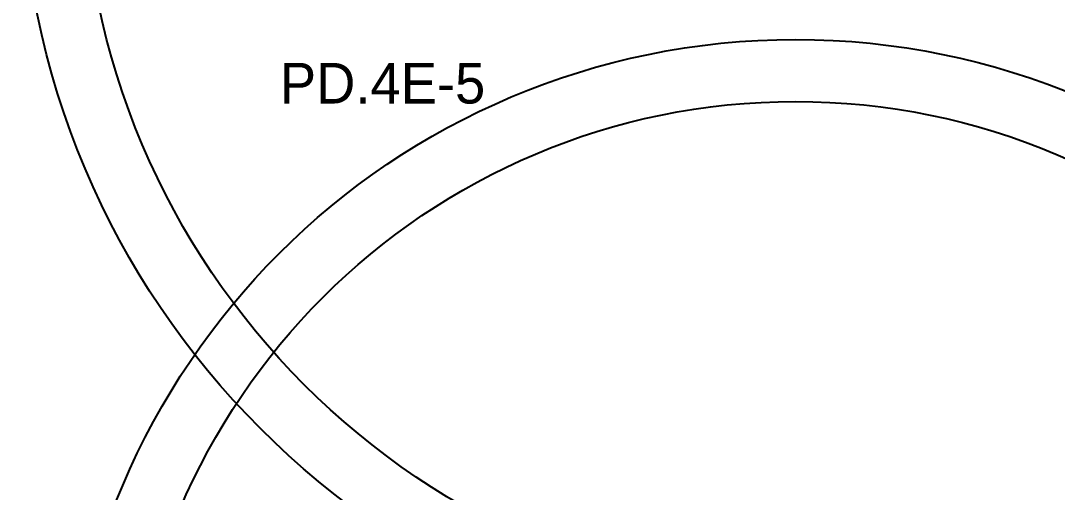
# Model space of a CAD drawing. Header units: metres. Extents: x -325 to 301, y -147 to 149.
# Drawn here: x 57.303 to 59.853, y 76.111 to 77.271 of the extents above; entities that cross this region are included whole.
import ezdxf

# ---------------------------------------------------------------- set-up
doc = ezdxf.new("R2010")
doc.units = ezdxf.units.M
doc.layers.add('-aux', color=50, linetype='Continuous', plot=False)
doc.layers.add('-AUX_MON', color=3, linetype='Continuous', plot=False)
doc.styles.add('x-llegenda materials$0$ENGRAVERS', font='TT0586M.TTF')

msp = doc.modelspace()

# ---------------------------------------------------------------- linework, layer by layer
at = {"layer": '-AUX_MON'}
for centre, radius in [((59.3165, 77.6912), 2.0135), ((59.3165, 77.6912), 1.8608), ((59.2095, 75.4282), 1.7969), ((59.2095, 75.4282), 1.6443)]:
    msp.add_circle(centre, radius, dxfattribs=at)

# ---------------------------------------------------------------- texts
at = {"layer": '-aux', "insert": (57.9406, 77.1676), "char_height": 0.1, "width": 19.210099, "attachment_point": 1, "style": 'x-llegenda materials$0$ENGRAVERS'}
msp.add_mtext('PD.4E-5', dxfattribs=at)

doc.saveas('drawing.dxf')
